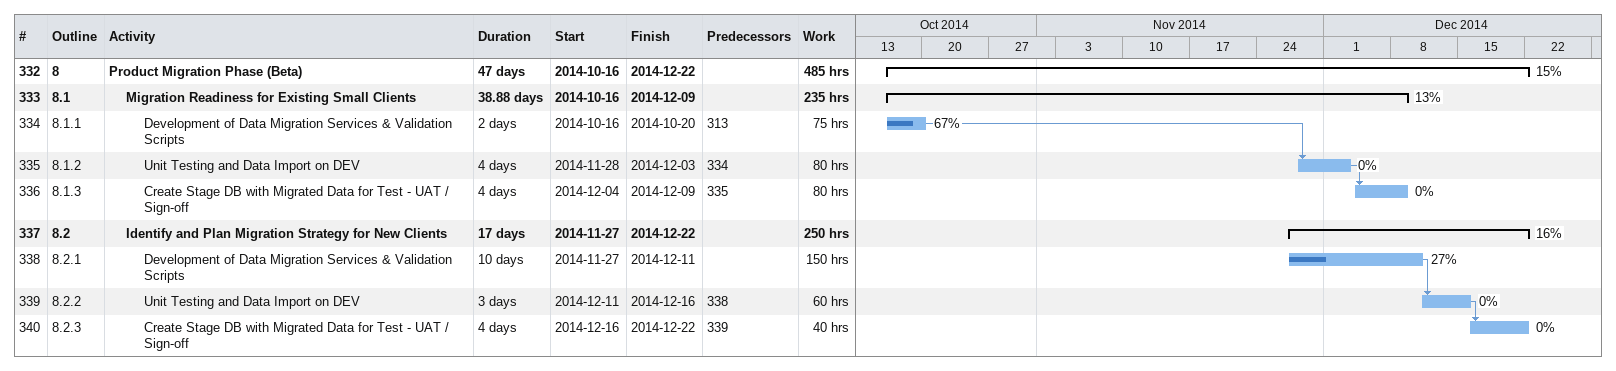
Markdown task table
| ID | WBS | Task | Duration | Start | Finish | Predecessors | % complete | Work (h) |
|---|---|---|---|---|---|---|---|---|
| 332 | 8 | **Product Migration Phase (Beta)** | 47d | 2014-10-16 | 2014-12-22 |  | 15 | 485 |
| 333 | 8.1 | **Migration Readiness for Existing Small Clients** | 38.88d | 2014-10-16 | 2014-12-09 |  | 13 | 235 |
| 334 | 8.1.1 | Development of Data Migration Services & Validation Scripts | 2d | 2014-10-16 | 2014-10-20 | 313 | 67 | 75 |
| 335 | 8.1.2 | Unit Testing and Data Import on DEV | 4d | 2014-11-28 | 2014-12-03 | 334 | 0 | 80 |
| 336 | 8.1.3 | Create Stage DB with Migrated Data for Test - UAT / Sign-off | 4d | 2014-12-04 | 2014-12-09 | 335 | 0 | 80 |
| 337 | 8.2 | **Identify and Plan Migration Strategy for New Clients** | 17d | 2014-11-27 | 2014-12-22 |  | 16 | 250 |
| 338 | 8.2.1 | Development of Data Migration Services & Validation Scripts | 10d | 2014-11-27 | 2014-12-11 |  | 27 | 150 |
| 339 | 8.2.2 | Unit Testing and Data Import on DEV | 3d | 2014-12-11 | 2014-12-16 | 338 | 0 | 60 |
| 340 | 8.2.3 | Create Stage DB with Migrated Data for Test - UAT / Sign-off | 4d | 2014-12-16 | 2014-12-22 | 339 | 0 | 40 |
